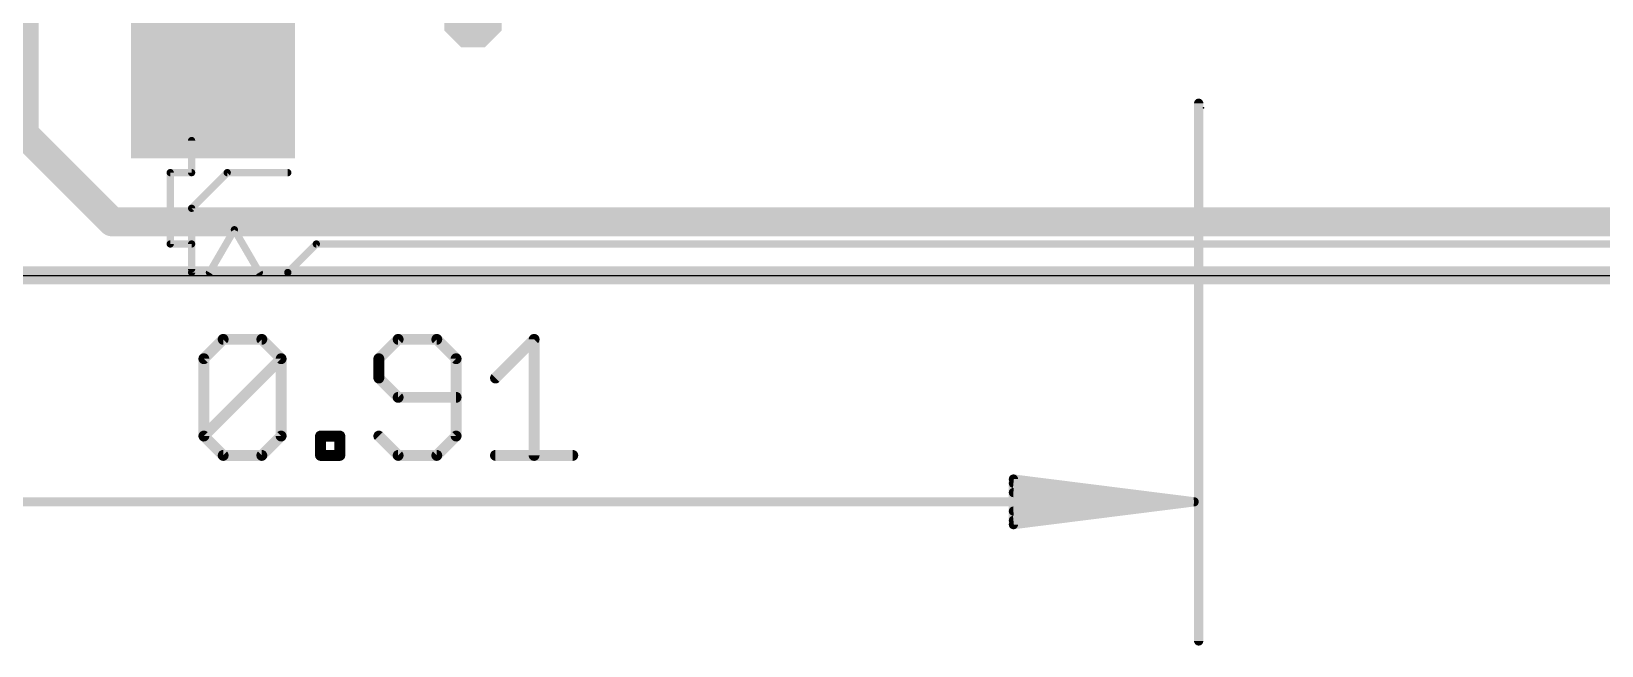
# Model space of a CAD drawing. Extents: x -14.2 to 48.4, y -5.3 to 35.
# Drawn here: x 6.73 to 28.77, y -5.19 to 3.42 of the extents above; entities that cross this region are included whole.
import ezdxf

# ---------------------------------------------------------------- set-up
doc = ezdxf.new("R2010")
doc.units = 0
for name, color, linetype in [('1', 12, 'CONTINUOUS'), ('16', 132, 'CONTINUOUS'), ('18', 110, 'CONTINUOUS'), ('20', 53, 'CONTINUOUS'), ('21', 40, 'CONTINUOUS'), ('23', 40, 'CONTINUOUS'), ('47', 253, 'CONTINUOUS'), ('51', 253, 'CONTINUOUS')]:
    doc.layers.add(name, color=color, linetype=linetype)

# ---------------------------------------------------------------- blocks, each defined once
blk = doc.blocks.new('RECT')
blk.add_solid([(-0.5, -0.5), (0.5, -0.5), (-0.5, 0.5), (0.5, 0.5)])
blk = doc.blocks.new('OCTAGONV')
at = {"const_width": 0.5}
blk.add_lwpolyline([(-0.25, -0.1036), (-0.25, 0.1036), (-0.1036, 0.25), (0.1036, 0.25), (0.25, 0.1036), (0.25, -0.1036), (0.1036, -0.25), (-0.1036, -0.25), (-0.25, -0.1036), (-0.25, 0.1036)], dxfattribs=at)

msp = doc.modelspace()

# ---------------------------------------------------------------- linework, layer by layer
at = {"layer": '1'}
for points, const_width in [([(6.63, 8.3), (6.63, 1.985)], 0.4064), ([(6.63, 1.985), (7.865, 0.75)], 0.4064), ([(7.865, 0.75), (33.98, 0.75)], 0.4064), ([(48.26, 0), (0.18, 0)], 0.254)]:
    msp.add_lwpolyline(points, dxfattribs=dict(at, const_width=const_width))
at = {"layer": '1', "const_width": 0.2032}
for points in [[(6.5284, 1.985, 1), (6.7316, 1.985)], [(6.7018, 2.0568, 1), (6.5582, 1.9132)], [(7.865, 0.8516, 1), (7.865, 0.6484)], [(7.7932, 0.6782, 1), (7.9368, 0.8218)]]:
    msp.add_lwpolyline(points, format="xyb", dxfattribs=at)
at = {"layer": '16', "const_width": 0.254}
msp.add_lwpolyline([(48.26, 0), (0.18, 0)], dxfattribs=at)
at = {"layer": '20'}
msp.add_line((2.54, 0), (45.72, 0), dxfattribs=at)
at = {"layer": '21', "const_width": 0.1016}
for points in [[(9.48, 1.44), (8.98, 0.94)], [(10.33, 1.44), (9.48, 1.44)], [(8.98, 0.94), (8.98, 0.09)], [(10.73, 0.44), (10.33, 0.04)], [(35.63, 0.44), (10.73, 0.44)], [(10.33, 0.04), (8.98, 0.04)], [(10.33, 0.04), (36.03, 0.04)]]:
    msp.add_lwpolyline(points, dxfattribs=at)
at = {"layer": '21', "const_width": 0.0508}
for points in [[(9.48, 1.4654, 1), (9.48, 1.4146)], [(9.498, 1.422, 1), (9.462, 1.458)], [(10.33, 1.4146, 1), (10.33, 1.4654)], [(8.962, 0.958, 1), (8.998, 0.922)], [(9.0054, 0.94, 1), (8.9546, 0.94)], [(10.73, 0.4654, 1), (10.73, 0.4146)], [(10.748, 0.422, 1), (10.712, 0.458)], [(8.9546, 0.09, 1), (9.0054, 0.09)], [(8.98, 0.0654, 1), (8.98, 0.0146)], [(10.312, 0.058, 1), (10.348, 0.022)], [(10.33, 0.0654, 1), (10.33, 0.0146)], [(10.33, 0.0146, 1), (10.33, 0.0654)]]:
    msp.add_lwpolyline(points, format="xyb", dxfattribs=at)
at = {"layer": '23'}
msp.add_point((23.18, 2.35), dxfattribs=at)
at = {"layer": '47'}
for points, const_width in [([(23.114, 2.413), (23.114, -5.125)], 0.13), ([(9.1518, -1.1685), (9.423, -0.8973)], 0.1524), ([(9.423, -0.8973), (9.9653, -0.8973)], 0.1524), ([(9.9653, -0.8973), (10.2365, -1.1685)], 0.1524), ([(11.8787, -0.8973), (11.6075, -1.1685)], 0.1524), ([(12.421, -0.8973), (11.8787, -0.8973)], 0.1524), ([(12.6922, -1.1685), (12.421, -0.8973)], 0.1524), ([(13.2447, -1.4396), (13.787, -0.8973)], 0.1524), ([(13.787, -0.8973), (13.787, -2.5243)], 0.1524), ([(9.1518, -2.2531), (9.1518, -1.1685)], 0.1524), ([(9.1518, -2.2531), (10.2365, -1.1685)], 0.1524), ([(10.2365, -1.1685), (10.2365, -2.2531)], 0.1524), ([(11.6075, -1.1685), (11.6075, -1.4396)], 0.1524), ([(12.6922, -2.2531), (12.6922, -1.1685)], 0.1524), ([(11.6075, -1.4396), (11.8787, -1.7108)], 0.1524), ([(11.8787, -1.7108), (12.6922, -1.7108)], 0.1524), ([(9.423, -2.5243), (9.1518, -2.2531)], 0.1524), ([(10.2365, -2.2531), (9.9653, -2.5243)], 0.1524), ([(10.789, -2.5243), (10.789, -2.2531)], 0.1524), ([(10.789, -2.2531), (11.0601, -2.2531)], 0.1524), ([(11.0601, -2.2531), (11.0601, -2.5243)], 0.1524), ([(11.6075, -2.2531), (11.8787, -2.5243)], 0.1524), ([(12.421, -2.5243), (12.6922, -2.2531)], 0.1524), ([(9.9653, -2.5243), (9.423, -2.5243)], 0.1524), ([(11.0601, -2.5243), (10.789, -2.5243)], 0.1524), ([(11.8787, -2.5243), (12.421, -2.5243)], 0.1524), ([(13.2447, -2.5243), (14.3294, -2.5243)], 0.1524), ([(23.049, -3.175), (20.514, -2.8558)], 0.13), ([(20.514, -2.8558), (20.514, -3.4942)], 0.13), ([(23.049, -3.175), (20.514, -2.915)], 0.13), ([(23.049, -3.175), (20.514, -3.045)], 0.13), ([(0.065, -3.175), (23.049, -3.175)], 0.13), ([(20.514, -3.4942), (23.049, -3.175)], 0.13), ([(20.514, -3.305), (23.049, -3.175)], 0.13), ([(20.514, -3.435), (23.049, -3.175)], 0.13)]:
    msp.add_lwpolyline(points, dxfattribs=dict(at, const_width=const_width))
for points, const_width in [([(23.1465, 2.413, 1), (23.0815, 2.413)], 0.065), ([(9.423, -0.8592, 1), (9.423, -0.9354)], 0.0762), ([(9.4499, -0.9243, 1), (9.396, -0.8704)], 0.0762), ([(9.9922, -0.8704, 1), (9.9384, -0.9243)], 0.0762), ([(9.9653, -0.9354, 1), (9.9653, -0.8592)], 0.0762), ([(11.8787, -0.8592, 1), (11.8787, -0.9354)], 0.0762), ([(11.9056, -0.9243, 1), (11.8518, -0.8704)], 0.0762), ([(12.448, -0.8704, 1), (12.3941, -0.9243)], 0.0762), ([(12.421, -0.9354, 1), (12.421, -0.8592)], 0.0762), ([(13.8251, -0.8973, 1), (13.7489, -0.8973)], 0.0762), ([(13.814, -0.9243, 1), (13.7601, -0.8704)], 0.0762), ([(9.1899, -1.1685, 1), (9.1137, -1.1685)], 0.0762), ([(10.2746, -1.1685, 1), (10.1984, -1.1685)], 0.0762), ([(10.2634, -1.1954, 1), (10.2095, -1.1415)], 0.0762), ([(11.6456, -1.1685, 1), (11.5694, -1.1685)], 0.0762), ([(12.7303, -1.1685, 1), (12.6541, -1.1685)], 0.0762), ([(9.1249, -1.1415, 1), (9.1788, -1.1954)], 0.0762), ([(10.2095, -1.1954, 1), (10.2634, -1.1415)], 0.0762), ([(11.5806, -1.1415, 1), (11.6345, -1.1954)], 0.0762), ([(12.6653, -1.1954, 1), (12.7191, -1.1415)], 0.0762), ([(11.6345, -1.4127, 1), (11.5806, -1.4666)], 0.0762), ([(11.5694, -1.4396, 1), (11.6456, -1.4396)], 0.0762), ([(13.2178, -1.4127, 1), (13.2716, -1.4666)], 0.0762), ([(11.8787, -1.6727, 1), (11.8787, -1.7489)], 0.0762), ([(11.8518, -1.7377, 1), (11.9056, -1.6839)], 0.0762), ([(12.6922, -1.7489, 1), (12.6922, -1.6727)], 0.0762), ([(9.1788, -2.2262, 1), (9.1249, -2.2801)], 0.0762), ([(9.1249, -2.2262, 1), (9.1788, -2.2801)], 0.0762), ([(10.2634, -2.2801, 1), (10.2095, -2.2262)], 0.0762), ([(10.8271, -2.2531, 1), (10.7509, -2.2531)], 0.0762), ([(10.789, -2.215, 1), (10.789, -2.2912)], 0.0762), ([(11.0982, -2.2531, 1), (11.022, -2.2531)], 0.0762), ([(11.0601, -2.2912, 1), (11.0601, -2.215)], 0.0762), ([(11.6345, -2.2262, 1), (11.5806, -2.2801)], 0.0762), ([(12.7191, -2.2801, 1), (12.6653, -2.2262)], 0.0762), ([(9.1137, -2.2531, 1), (9.1899, -2.2531)], 0.0762), ([(10.1984, -2.2531, 1), (10.2746, -2.2531)], 0.0762), ([(12.6541, -2.2531, 1), (12.7303, -2.2531)], 0.0762), ([(9.423, -2.4862, 1), (9.423, -2.5624)], 0.0762), ([(9.396, -2.5512, 1), (9.4499, -2.4974)], 0.0762), ([(9.9384, -2.4974, 1), (9.9922, -2.5512)], 0.0762), ([(9.9653, -2.5624, 1), (9.9653, -2.4862)], 0.0762), ([(10.789, -2.4862, 1), (10.789, -2.5624)], 0.0762), ([(10.7509, -2.5243, 1), (10.8271, -2.5243)], 0.0762), ([(11.022, -2.5243, 1), (11.0982, -2.5243)], 0.0762), ([(11.0601, -2.5624, 1), (11.0601, -2.4862)], 0.0762), ([(11.8787, -2.4862, 1), (11.8787, -2.5624)], 0.0762), ([(11.8518, -2.5512, 1), (11.9056, -2.4974)], 0.0762), ([(12.3941, -2.4974, 1), (12.448, -2.5512)], 0.0762), ([(12.421, -2.5624, 1), (12.421, -2.4862)], 0.0762), ([(13.2447, -2.4862, 1), (13.2447, -2.5624)], 0.0762), ([(13.7489, -2.5243, 1), (13.8251, -2.5243)], 0.0762), ([(14.3294, -2.5624, 1), (14.3294, -2.4862)], 0.0762), ([(20.5181, -2.8235, 1), (20.5099, -2.888)], 0.065), ([(20.5465, -2.8558, 1), (20.4815, -2.8558)], 0.065), ([(20.5173, -2.8827, 1), (20.5107, -2.9473)], 0.065), ([(20.5157, -3.0125, 1), (20.5123, -3.0775)], 0.065), ([(20.5123, -3.2725, 1), (20.5157, -3.3375)], 0.065), ([(23.0531, -3.2072, 1), (23.0449, -3.1428)], 0.065), ([(23.0449, -3.2072, 1), (23.0531, -3.1428)], 0.065), ([(23.0523, -3.2073, 1), (23.0457, -3.1427)], 0.065), ([(23.0457, -3.2073, 1), (23.0523, -3.1427)], 0.065), ([(23.0473, -3.2075, 1), (23.0507, -3.1425)], 0.065), ([(23.0507, -3.2075, 1), (23.0473, -3.1425)], 0.065), ([(23.049, -3.2075, 1), (23.049, -3.1425)], 0.065), ([(20.5107, -3.4027, 1), (20.5173, -3.4673)], 0.065), ([(20.5099, -3.462, 1), (20.5181, -3.5265)], 0.065), ([(20.4815, -3.4942, 1), (20.5465, -3.4942)], 0.065), ([(23.0815, -5.125, 1), (23.1465, -5.125)], 0.065)]:
    msp.add_lwpolyline(points, format="xyb", dxfattribs=dict(at, const_width=const_width))
at = {"layer": '51', "const_width": 0.1016}
for points in [[(8.98, 1.44), (8.98, 1.89)], [(8.68, 0.44), (8.68, 1.44)], [(8.68, 1.44), (8.98, 1.44)], [(9.23, 0.04), (9.58, 0.64)], [(9.58, 0.64), (9.93, 0.04)], [(8.98, 0.44), (8.68, 0.44)], [(8.98, 0.04), (8.98, 0.44)]]:
    msp.add_lwpolyline(points, dxfattribs=at)
at = {"layer": '51', "const_width": 0.0508}
for points in [[(9.0054, 1.89, 1), (8.9546, 1.89)], [(8.7054, 1.44, 1), (8.6546, 1.44)], [(8.68, 1.4654, 1), (8.68, 1.4146)], [(8.9546, 1.44, 1), (9.0054, 1.44)], [(8.98, 1.4146, 1), (8.98, 1.4654)], [(9.6019, 0.6528, 1), (9.5581, 0.6272)], [(9.6019, 0.6272, 1), (9.5581, 0.6528)], [(8.68, 0.4654, 1), (8.68, 0.4146)], [(8.6546, 0.44, 1), (8.7054, 0.44)], [(9.0054, 0.44, 1), (8.9546, 0.44)], [(8.98, 0.4146, 1), (8.98, 0.4654)], [(8.9546, 0.04, 1), (9.0054, 0.04)], [(9.2081, 0.0528, 1), (9.2519, 0.0272)], [(9.9081, 0.0272, 1), (9.9519, 0.0528)]]:
    msp.add_lwpolyline(points, format="xyb", dxfattribs=at)

# ---------------------------------------------------------------- block references
at = {"layer": '1', "xscale": 3.1, "yscale": 2.3, "rotation": 90}
msp.add_blockref('RECT', (9.28, 3.19), dxfattribs=at)
at = {"layer": '18', "xscale": 0.8064, "yscale": 0.8064}
msp.add_blockref('OCTAGONV', (12.93, 3.6), dxfattribs=at)
msp.add_blockref('OCTAGONV', (12.93, 3.6), dxfattribs=at)

doc.saveas('drawing.dxf')
